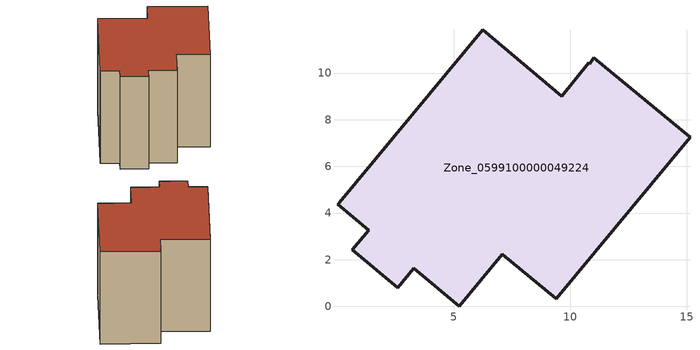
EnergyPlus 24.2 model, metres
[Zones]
Zone_0599100000049224
 floor ground (C_G): 11.01,10.67 15.13,7.24 9.39,0.31 7.08,2.23 5.23,0 3.29,1.63 2.6,0.8 0.66,2.43 1.36,3.26 0.02,4.38 0.09,4.44 6.25,11.86 9.64,9.01 10.79,10.44 10.85,10.4 z0
 wall outside (C_F): 0.66,2.43 2.6,0.8 3.29,1.63 5.23,0 7.08,2.23 9.39,0.31 15.13,7.24 11.01,10.67 10.85,10.4 10.79,10.44 9.64,9.01 6.25,11.86 0.09,4.44 0.02,4.38 1.36,3.26 0.66,2.43 z0:9.28
 roof outside (C_R): 15.13,7.24 11.01,10.67 10.85,10.4 10.79,10.44 9.64,9.01 6.25,11.86 0.09,4.44 0.02,4.38 1.36,3.26 0.66,2.43 2.6,0.8 3.29,1.63 5.23,0 7.08,2.23 9.39,0.31 z9.28
[BUILDING]
Pand.0599100000049224: North Axis=0; Terrain=City; Loads Convergence Tolerance Value=0.04; Temperature Convergence Tolerance Value=0.4; Solar Distribution=FullExterior; Maximum Number of Warmup Days=25; Minimum Number of Warmup Days=1
[Site:Location]
Rotterdam.The.Hague.AP_ZH_NLD Design_Conditions: Latitude=51.96; Longitude=4.45; Time Zone=1; Elevation=-4.5
[SITE:GROUNDTEMPERATURE:BUILDINGSURFACE]
18, 18, 18, 18, 18, 18, 18, 18, 18, 18, 18, 18
[MATERIAL] Thermal Absorptance=0.9; Solar Absorptance=0.7; Visible Absorptance=0.7
Name | Roughness | Thickness | Conductivity | Density | Specific Heat
G.TC.1946 | MediumSmooth | 0.15 | 1 | 540 | 1210
F.TC.1946 | Rough | 0.3 | 0.857143 | 1920 | 840
R.TC.1946 | MediumRough | 0.2 | 0.909091 | 1500 | 1000
[CONSTRUCTION]
C_G: G.TC.1946
C_F: F.TC.1946
C_R: R.TC.1946
[ZONE]
Zone_0599100000049224: Type=1; Multiplier=1; Ceiling Height=Autocalculate; Volume=Autocalculate; Floor Area=autocalculate; Part of Total Floor Area=Yes
[ZONEINFILTRATION:DESIGNFLOWRATE]
Infil_Zone_0599100000049224: Zone or ZoneList or Space or SpaceList=Zone_0599100000049224; Schedule=AlwaysOn; Design Flow Rate Calculation Method=Flow/Area; Flow Rate per Floor Area=0.003; Constant Term Coefficient=1; Temperature Term Coefficient=0; Velocity Term Coefficient=0; Velocity Squared Term Coefficient=0
[HVACTEMPLATE:ZONE:IDEALLOADSAIRSYSTEM]
Zone_0599100000049224: Maximum Heating Supply Air Temperature=50; Minimum Cooling Supply Air Temperature=13; Maximum Heating Supply Air Humidity Ratio=0.0156; Minimum Cooling Supply Air Humidity Ratio=0.0077; Heating Limit=NoLimit; Cooling Limit=NoLimit; Dehumidification Control Type=ConstantSensibleHeatRatio; Cooling Sensible Heat Ratio=0.7; Dehumidification Setpoint=60; Humidification Control Type=None; Humidification Setpoint=30; Outdoor Air Method=None; Outdoor Air Flow Rate per Person=0.00944; Outdoor Air Flow Rate per Zone Floor Area=0; Outdoor Air Flow Rate per Zone=0; Demand Controlled Ventilation Type=None; Outdoor Air Economizer Type=NoEconomizer; Heat Recovery Type=None; Sensible Heat Recovery Effectiveness=0.7; Latent Heat Recovery Effectiveness=0.65
[ZONECONTROL:THERMOSTAT]
ThermostatControl_Zone_0599100000049224: Zone or ZoneList=Zone_0599100000049224; Control Type Schedule=DualSetpointControlType; Control 1=Thermostat_Zone_0599100000049224; Temperature Difference Between Cutout And Setpoint=0
[THERMOSTATSETPOINT:DUALSETPOINT]
Thermostat_Zone_0599100000049224: Heating Setpoint Temperature Schedule=HeatingSetpoint_Zone_0599100000049224; Cooling Setpoint Temperature Schedule=CoolingSetpoint_Zone_0599100000049224
[SCHEDULE:COMPACT]
HeatingSetpoint_Zone_0599100000049224: Through: 12/31, For: AllDays, Until: 24:00, 21
CoolingSetpoint_Zone_0599100000049224: Through: 12/31, For: AllDays, Until: 24:00, 24
DualSetpointControlType: Through: 12/31, For: AllDays, Until: 24:00, 4
AlwaysOn: Through: 12/31, For: AllDays, Until: 24:00, 1
